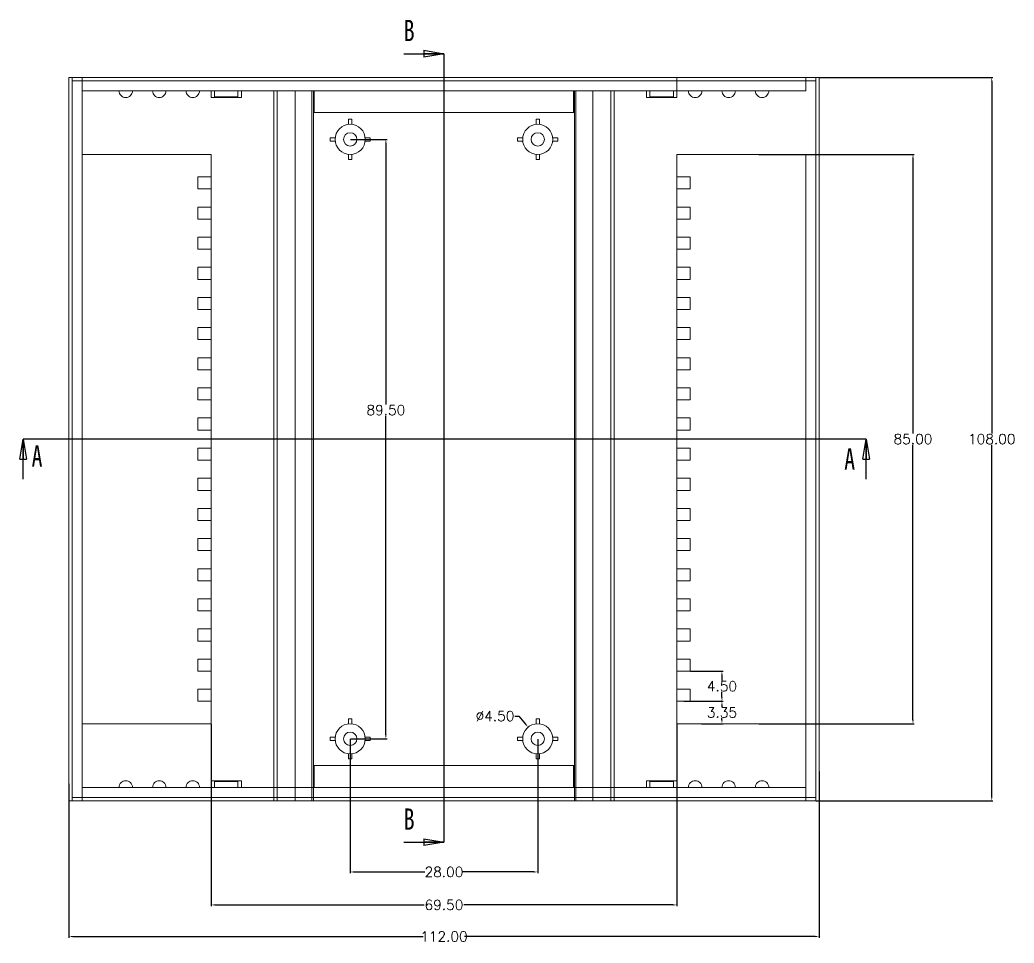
# Model space of a CAD drawing. Header units: inches. Extents: x 1153 to 3231, y 573 to 1137.
# Drawn here: x 2329.8 to 2478.3, y 850.8 to 988.6 of the extents above; entities that cross this region are included whole.
import ezdxf

# ---------------------------------------------------------------- set-up
doc = ezdxf.new("R2010")
doc.units = ezdxf.units.IN
doc.styles.add('SLDTEXTSTYLE0', font='TXT', dxfattribs={"width": 0.75})
doc.styles.get("Standard").update_dxf_attribs({"font": 'txt', "bigfont": 'gbcbig.shx'})
doc.dimstyles.new('2', dxfattribs={"dimtxt": 1.5, "dimasz": 0.6, "dimexe": 0.18, "dimexo": 0.0625, "dimgap": 0.09, "dimtad": 0, "dimtih": 1, "dimtoh": 1, "dimzin": 0, "dimdsep": 46, "dimtxsty": 'Standard', "dimcen": 0, "dimadec": 0, "dimazin": 2, "dimtfac": 1, "dimtofl": 0, "dimtmove": 0, "dimatfit": 3, "dimfxl": 1, "dimtolj": 1, "dimtzin": 0, "dimarcsym": 0})

# ---------------------------------------------------------------- blocks, each defined once
blk = doc.blocks.new('_CLOSED')
at = {"color": 0, "linetype": 'ByBlock', "lineweight": -2}
for p, q in [((-1, 0.166667), (0, 0)), ((-1, 0.166667), (-1, -0.166667)), ((0, 0), (-1, -0.166667)), ((0, 0), (-1, 0))]:
    blk.add_line(p, q, dxfattribs=at)
blk = doc.blocks.new('*D241')
at = {"color": 0, "lineweight": -2}
for p, q in [((2449.13, 876.36), (2449.13, 851.56)), ((2337.13, 874.54), (2337.13, 851.56)), ((2337.73, 851.74), (2390.04, 851.74)), ((2448.53, 851.74), (2396.22, 851.74))]:
    blk.add_line(p, q, dxfattribs=at)
at = {"color": 0}
for points in [[(2337.73, 851.84), (2337.73, 851.64), (2337.13, 851.74)], [(2448.53, 851.84), (2448.53, 851.64), (2449.13, 851.74)]]:
    blk.add_solid(points, dxfattribs=at)
at = {"layer": 'Defpoints', "color": 0}
for p in [(2449.13, 876.42), (2337.13, 874.6), (2449.13, 851.74)]:
    blk.add_point(p, dxfattribs=at)
at = {"color": 0, "insert": (2393.13, 851.74), "char_height": 1.5, "attachment_point": 5}
blk.add_mtext('\\A1;112.00', dxfattribs=at)
blk = doc.blocks.new('*D242')
at = {"color": 0, "lineweight": -2}
for p, q in [((2358.38, 883.45), (2358.38, 856.28)), ((2427.88, 883.45), (2427.88, 856.28)), ((2358.98, 856.46), (2390.17, 856.46)), ((2427.28, 856.46), (2396.1, 856.46))]:
    blk.add_line(p, q, dxfattribs=at)
at = {"color": 0}
for points in [[(2358.98, 856.56), (2358.98, 856.36), (2358.38, 856.46)], [(2427.28, 856.56), (2427.28, 856.36), (2427.88, 856.46)]]:
    blk.add_solid(points, dxfattribs=at)
at = {"layer": 'Defpoints', "color": 0}
for p in [(2358.38, 883.51), (2427.88, 883.51), (2427.88, 856.46)]:
    blk.add_point(p, dxfattribs=at)
at = {"color": 0, "insert": (2393.13, 856.46), "char_height": 1.5, "attachment_point": 5}
blk.add_mtext('\\A1;69.50', dxfattribs=at)
blk = doc.blocks.new('*D243')
at = {"color": 0, "lineweight": -2}
for p, q in [((2379.13, 881.2), (2379.13, 861.2)), ((2407.13, 881.2), (2407.13, 861.2)), ((2379.73, 861.38), (2390.29, 861.38)), ((2406.53, 861.38), (2395.97, 861.38))]:
    blk.add_line(p, q, dxfattribs=at)
at = {"color": 0}
for points in [[(2379.73, 861.48), (2379.73, 861.28), (2379.13, 861.38)], [(2406.53, 861.48), (2406.53, 861.28), (2407.13, 861.38)]]:
    blk.add_solid(points, dxfattribs=at)
at = {"layer": 'Defpoints', "color": 0}
for p in [(2379.13, 881.26), (2407.13, 881.26), (2407.13, 861.38)]:
    blk.add_point(p, dxfattribs=at)
at = {"color": 0, "insert": (2393.13, 861.38), "char_height": 1.5, "attachment_point": 5}
blk.add_mtext('\\A1;28.00', dxfattribs=at)
blk = doc.blocks.new('*D244')
at = {"color": 0, "lineweight": -2}
for p, q in [((2449.19, 980.01), (2475.09, 980.01)), ((2474.91, 979.41), (2474.91, 926.85)), ((2474.91, 872.61), (2474.91, 925.17)), ((2448.69, 872.01), (2475.09, 872.01))]:
    blk.add_line(p, q, dxfattribs=at)
at = {"color": 0}
for points in [[(2474.81, 979.41), (2475.01, 979.41), (2474.91, 980.01)], [(2474.81, 872.61), (2475.01, 872.61), (2474.91, 872.01)]]:
    blk.add_solid(points, dxfattribs=at)
at = {"layer": 'Defpoints', "color": 0}
for p in [(2449.13, 980.01), (2474.91, 980.01), (2448.63, 872.01)]:
    blk.add_point(p, dxfattribs=at)
at = {"color": 0, "insert": (2474.91, 926.01), "char_height": 1.5, "attachment_point": 5}
blk.add_mtext('\\A1;108.00', dxfattribs=at)
blk = doc.blocks.new('*D245')
at = {"color": 0, "lineweight": -2}
for p, q in [((2440.14, 968.51), (2463.33, 968.51)), ((2463.15, 967.91), (2463.15, 926.85)), ((2463.15, 884.11), (2463.15, 925.17)), ((2440.14, 883.51), (2463.33, 883.51))]:
    blk.add_line(p, q, dxfattribs=at)
at = {"color": 0}
for points in [[(2463.05, 967.91), (2463.25, 967.91), (2463.15, 968.51)], [(2463.05, 884.11), (2463.25, 884.11), (2463.15, 883.51)]]:
    blk.add_solid(points, dxfattribs=at)
at = {"layer": 'Defpoints', "color": 0}
for p in [(2440.08, 968.51), (2463.15, 968.51), (2440.08, 883.51)]:
    blk.add_point(p, dxfattribs=at)
at = {"color": 0, "insert": (2463.15, 926.01), "char_height": 1.5, "attachment_point": 5}
blk.add_mtext('\\A1;85.00', dxfattribs=at)
blk = doc.blocks.new('*D246')
at = {"color": 0, "lineweight": -2}
for p, q in [((2379.19, 970.76), (2384.64, 970.76)), ((2384.46, 970.16), (2384.46, 931.18)), ((2384.46, 881.86), (2384.46, 929.5)), ((2379.19, 881.26), (2384.64, 881.26))]:
    blk.add_line(p, q, dxfattribs=at)
at = {"color": 0}
for points in [[(2384.36, 970.16), (2384.56, 970.16), (2384.46, 970.76)], [(2384.36, 881.86), (2384.56, 881.86), (2384.46, 881.26)]]:
    blk.add_solid(points, dxfattribs=at)
at = {"layer": 'Defpoints', "color": 0}
for p in [(2379.13, 970.76), (2384.46, 970.76), (2379.13, 881.26)]:
    blk.add_point(p, dxfattribs=at)
at = {"color": 0, "insert": (2384.46, 930.34), "char_height": 1.5, "attachment_point": 5}
blk.add_mtext('\\A1;89.50', dxfattribs=at)
blk = doc.blocks.new('*D247')
at = {"color": 0, "lineweight": -2}
for p, q in [((2403.71, 884.66), (2404.31, 884.66)), ((2404.31, 884.66), (2405.31, 883.45))]:
    blk.add_line(p, q, dxfattribs=at)
at = {"color": 0}
blk.add_solid([(2405.39, 883.52), (2405.24, 883.39), (2405.7, 882.99)], dxfattribs=at)
at = {"layer": 'Defpoints', "color": 0}
for p in [(2405.7, 882.99), (2408.57, 879.53)]:
    blk.add_point(p, dxfattribs=at)
at = {"color": 0, "insert": (2400.75, 884.66), "char_height": 1.5, "attachment_point": 5}
blk.add_mtext('\\A1;∅4.50', dxfattribs=at)
blk = doc.blocks.new('*D248')
at = {"color": 0, "lineweight": -2}
for p, q in [((2429.94, 886.86), (2434.81, 886.86)), ((2434.63, 886.26), (2434.63, 886.02)), ((2431.57, 883.51), (2434.81, 883.51)), ((2434.63, 884.11), (2434.63, 884.34))]:
    blk.add_line(p, q, dxfattribs=at)
at = {"color": 0}
for points in [[(2434.53, 886.26), (2434.73, 886.26), (2434.63, 886.86)], [(2434.53, 884.11), (2434.73, 884.11), (2434.63, 883.51)]]:
    blk.add_solid(points, dxfattribs=at)
at = {"layer": 'Defpoints', "color": 0}
for p in [(2429.88, 886.86), (2434.63, 886.86), (2431.51, 883.51)]:
    blk.add_point(p, dxfattribs=at)
at = {"color": 0, "insert": (2434.63, 885.18), "char_height": 1.5, "attachment_point": 5}
blk.add_mtext('\\A1;3.35', dxfattribs=at)
blk = doc.blocks.new('*D249')
at = {"color": 0, "lineweight": -2}
for p, q in [((2429.94, 891.36), (2434.81, 891.36)), ((2434.63, 890.76), (2434.63, 889.95)), ((2434.63, 887.46), (2434.63, 888.27)), ((2428.94, 886.86), (2434.81, 886.86))]:
    blk.add_line(p, q, dxfattribs=at)
at = {"color": 0}
for points in [[(2434.53, 890.76), (2434.73, 890.76), (2434.63, 891.36)], [(2434.53, 887.46), (2434.73, 887.46), (2434.63, 886.86)]]:
    blk.add_solid(points, dxfattribs=at)
at = {"layer": 'Defpoints', "color": 0}
for p in [(2429.88, 891.36), (2434.63, 891.36), (2428.88, 886.86)]:
    blk.add_point(p, dxfattribs=at)
at = {"color": 0, "insert": (2434.63, 889.11), "char_height": 1.5, "attachment_point": 5}
blk.add_mtext('\\A1;4.50', dxfattribs=at)

msp = doc.modelspace()

# ---------------------------------------------------------------- linework, layer by layer
at = {"color": 7, "linetype": 'Continuous', "lineweight": 30}
for p, q in [((2387.132, 983.556), (2393.132, 983.556)), ((2330.321, 920.009), (2330.321, 926.009)), ((2456.178, 920.009), (2456.178, 926.009)), ((2387.132, 865.815), (2393.132, 865.815))]:
    msp.add_line(p, q, dxfattribs=at)
at = {"color": 1}
for p, q in [((2393.132, 983.556), (2393.132, 865.815)), ((2456.178, 926.009), (2330.321, 926.009))]:
    msp.add_line(p, q, dxfattribs=at)
at = {"color": 7, "linetype": 'Continuous', "lineweight": 15}
for p, q in [((2337.132, 980.009), (2337.132, 872.009)), ((2337.132, 980.009), (2449.132, 980.009)), ((2337.632, 980.009), (2337.632, 872.009)), ((2339.132, 872.009), (2339.132, 980.009)), ((2427.882, 977.009), (2427.882, 980.009)), ((2447.132, 978.009), (2447.132, 980.009)), ((2448.632, 872.009), (2448.632, 980.009)), ((2449.132, 980.009), (2449.132, 872.009)), ((2448.632, 979.509), (2337.632, 979.509)), ((2339.132, 978.009), (2358.382, 978.009)), ((2358.382, 978.009), (2358.382, 977.009)), ((2358.882, 978.009), (2358.382, 978.009)), ((2358.382, 977.009), (2358.382, 978.009)), ((2358.382, 977.009), (2362.882, 977.009)), ((2358.882, 977.134), (2358.882, 978.009)), ((2362.382, 978.009), (2358.882, 978.009)), ((2362.382, 977.134), (2358.882, 977.134)), ((2362.882, 978.009), (2362.382, 978.009)), ((2362.382, 978.009), (2362.382, 977.134)), ((2362.882, 977.009), (2362.882, 978.009)), ((2362.882, 978.009), (2423.382, 978.009)), ((2367.742, 978.009), (2367.742, 872.009)), ((2368.22, 872.009), (2368.22, 978.009)), ((2370.902, 872.009), (2370.902, 978.009)), ((2373.427, 978.009), (2373.427, 872.009)), ((2373.632, 872.009), (2373.632, 978.009)), ((2373.779, 974.759), (2373.779, 978.009)), ((2412.486, 978.009), (2412.486, 974.759)), ((2412.632, 978.009), (2412.632, 872.009)), ((2412.838, 872.009), (2412.838, 978.009)), ((2415.362, 978.009), (2415.362, 872.009)), ((2418.045, 978.009), (2418.045, 872.009)), ((2418.522, 978.009), (2418.522, 872.009)), ((2423.382, 978.009), (2423.882, 978.009)), ((2423.382, 977.009), (2423.382, 978.009)), ((2427.882, 977.009), (2423.382, 977.009)), ((2423.882, 978.009), (2427.382, 978.009)), ((2423.882, 978.009), (2423.882, 977.134)), ((2423.882, 977.134), (2427.382, 977.134)), ((2427.382, 978.009), (2427.882, 978.009)), ((2427.382, 977.134), (2427.382, 978.009)), ((2427.882, 978.009), (2447.132, 978.009)), ((2427.882, 978.009), (2427.882, 977.009)), ((2373.632, 974.759), (2412.632, 974.759)), ((2378.882, 972.995), (2378.882, 973.759)), ((2379.382, 973.759), (2378.882, 973.759)), ((2379.382, 972.995), (2379.382, 973.759)), ((2406.882, 973.759), (2407.382, 973.759)), ((2406.882, 972.995), (2406.882, 973.759)), ((2407.382, 972.995), (2407.382, 973.759)), ((2376.132, 971.009), (2376.132, 970.509)), ((2376.896, 971.009), (2376.132, 971.009)), ((2381.368, 971.009), (2382.132, 971.009)), ((2382.132, 970.509), (2382.132, 971.009)), ((2404.132, 970.509), (2404.132, 971.009)), ((2404.896, 971.009), (2404.132, 971.009)), ((2409.368, 971.009), (2410.132, 971.009)), ((2410.132, 971.009), (2410.132, 970.509)), ((2376.896, 970.509), (2376.132, 970.509)), ((2381.368, 970.509), (2382.132, 970.509)), ((2404.896, 970.509), (2404.132, 970.509)), ((2409.368, 970.509), (2410.132, 970.509)), ((2358.382, 968.509), (2339.132, 968.509)), ((2358.382, 883.509), (2358.382, 968.509)), ((2378.882, 968.523), (2378.882, 967.759)), ((2378.882, 967.759), (2379.382, 967.759)), ((2379.382, 968.523), (2379.382, 967.759)), ((2406.882, 968.523), (2406.882, 967.759)), ((2407.382, 967.759), (2406.882, 967.759)), ((2407.382, 968.523), (2407.382, 967.759)), ((2427.882, 968.509), (2447.132, 968.509)), ((2427.882, 883.509), (2427.882, 968.509)), ((2447.132, 872.009), (2447.132, 968.509)), ((2356.382, 965.159), (2358.382, 965.159)), ((2356.382, 965.159), (2356.382, 963.359)), ((2358.382, 963.359), (2358.382, 965.159)), ((2429.882, 965.159), (2427.882, 965.159)), ((2427.882, 963.359), (2427.882, 965.159)), ((2429.882, 965.159), (2429.882, 963.359)), ((2356.382, 963.359), (2358.382, 963.359)), ((2429.882, 963.359), (2427.882, 963.359)), ((2356.382, 960.659), (2358.382, 960.659)), ((2356.382, 960.659), (2356.382, 958.859)), ((2358.382, 958.859), (2358.382, 960.659)), ((2429.882, 960.659), (2427.882, 960.659)), ((2427.882, 958.859), (2427.882, 960.659)), ((2429.882, 960.659), (2429.882, 958.859)), ((2356.382, 958.859), (2358.382, 958.859)), ((2429.882, 958.859), (2427.882, 958.859)), ((2356.382, 956.159), (2358.382, 956.159)), ((2356.382, 956.159), (2356.382, 954.359)), ((2358.382, 954.359), (2358.382, 956.159)), ((2429.882, 956.159), (2427.882, 956.159)), ((2427.882, 954.359), (2427.882, 956.159)), ((2429.882, 956.159), (2429.882, 954.359)), ((2356.382, 954.359), (2358.382, 954.359)), ((2429.882, 954.359), (2427.882, 954.359)), ((2356.382, 951.659), (2358.382, 951.659)), ((2356.382, 951.659), (2356.382, 949.859)), ((2358.382, 949.859), (2358.382, 951.659)), ((2429.882, 951.659), (2427.882, 951.659)), ((2427.882, 949.859), (2427.882, 951.659)), ((2429.882, 951.659), (2429.882, 949.859)), ((2356.382, 949.859), (2358.382, 949.859)), ((2429.882, 949.859), (2427.882, 949.859)), ((2356.382, 947.159), (2358.382, 947.159)), ((2356.382, 947.159), (2356.382, 945.359)), ((2358.382, 945.359), (2358.382, 947.159)), ((2429.882, 947.159), (2427.882, 947.159)), ((2427.882, 945.359), (2427.882, 947.159)), ((2429.882, 947.159), (2429.882, 945.359)), ((2356.382, 945.359), (2358.382, 945.359)), ((2429.882, 945.359), (2427.882, 945.359)), ((2356.382, 942.659), (2358.382, 942.659)), ((2356.382, 942.659), (2356.382, 940.859)), ((2358.382, 940.859), (2358.382, 942.659)), ((2429.882, 942.659), (2427.882, 942.659)), ((2427.882, 940.859), (2427.882, 942.659)), ((2429.882, 942.659), (2429.882, 940.859)), ((2356.382, 940.859), (2358.382, 940.859)), ((2429.882, 940.859), (2427.882, 940.859)), ((2356.382, 938.159), (2358.382, 938.159)), ((2356.382, 938.159), (2356.382, 936.359)), ((2358.382, 936.359), (2358.382, 938.159)), ((2429.882, 938.159), (2427.882, 938.159)), ((2427.882, 936.359), (2427.882, 938.159)), ((2429.882, 938.159), (2429.882, 936.359)), ((2356.382, 936.359), (2358.382, 936.359)), ((2429.882, 936.359), (2427.882, 936.359)), ((2356.382, 933.659), (2358.382, 933.659)), ((2356.382, 933.659), (2356.382, 931.859)), ((2358.382, 931.859), (2358.382, 933.659)), ((2429.882, 933.659), (2427.882, 933.659)), ((2427.882, 931.859), (2427.882, 933.659)), ((2429.882, 933.659), (2429.882, 931.859)), ((2356.382, 931.859), (2358.382, 931.859)), ((2429.882, 931.859), (2427.882, 931.859)), ((2356.382, 929.159), (2358.382, 929.159)), ((2356.382, 929.159), (2356.382, 927.359)), ((2358.382, 927.359), (2358.382, 929.159)), ((2429.882, 929.159), (2427.882, 929.159)), ((2427.882, 927.359), (2427.882, 929.159)), ((2429.882, 929.159), (2429.882, 927.359)), ((2356.382, 927.359), (2358.382, 927.359)), ((2429.882, 927.359), (2427.882, 927.359)), ((2337.132, 926.009), (2449.132, 926.009)), ((2356.382, 924.659), (2358.382, 924.659)), ((2356.382, 924.659), (2356.382, 922.859)), ((2358.382, 922.859), (2358.382, 924.659)), ((2429.882, 924.659), (2427.882, 924.659)), ((2427.882, 922.859), (2427.882, 924.659)), ((2429.882, 924.659), (2429.882, 922.859)), ((2356.382, 922.859), (2358.382, 922.859)), ((2429.882, 922.859), (2427.882, 922.859)), ((2356.382, 920.159), (2358.382, 920.159)), ((2356.382, 920.159), (2356.382, 918.359)), ((2358.382, 918.359), (2358.382, 920.159)), ((2429.882, 920.159), (2427.882, 920.159)), ((2427.882, 918.359), (2427.882, 920.159)), ((2429.882, 920.159), (2429.882, 918.359)), ((2356.382, 918.359), (2358.382, 918.359)), ((2429.882, 918.359), (2427.882, 918.359)), ((2356.382, 915.659), (2358.382, 915.659)), ((2356.382, 915.659), (2356.382, 913.859)), ((2358.382, 913.859), (2358.382, 915.659)), ((2429.882, 915.659), (2427.882, 915.659)), ((2427.882, 913.859), (2427.882, 915.659)), ((2429.882, 915.659), (2429.882, 913.859)), ((2356.382, 913.859), (2358.382, 913.859)), ((2429.882, 913.859), (2427.882, 913.859)), ((2356.382, 911.159), (2358.382, 911.159)), ((2356.382, 911.159), (2356.382, 909.359)), ((2358.382, 909.359), (2358.382, 911.159)), ((2429.882, 911.159), (2427.882, 911.159)), ((2427.882, 909.359), (2427.882, 911.159)), ((2429.882, 911.159), (2429.882, 909.359)), ((2356.382, 909.359), (2358.382, 909.359)), ((2429.882, 909.359), (2427.882, 909.359)), ((2356.382, 906.659), (2358.382, 906.659)), ((2356.382, 906.659), (2356.382, 904.859)), ((2358.382, 904.859), (2358.382, 906.659)), ((2429.882, 906.659), (2427.882, 906.659)), ((2427.882, 904.859), (2427.882, 906.659)), ((2429.882, 906.659), (2429.882, 904.859)), ((2356.382, 904.859), (2358.382, 904.859)), ((2429.882, 904.859), (2427.882, 904.859)), ((2356.382, 902.159), (2358.382, 902.159)), ((2356.382, 902.159), (2356.382, 900.359)), ((2358.382, 900.359), (2358.382, 902.159)), ((2429.882, 902.159), (2427.882, 902.159)), ((2427.882, 900.359), (2427.882, 902.159)), ((2429.882, 902.159), (2429.882, 900.359)), ((2356.382, 900.359), (2358.382, 900.359)), ((2429.882, 900.359), (2427.882, 900.359)), ((2356.382, 897.659), (2358.382, 897.659)), ((2356.382, 897.659), (2356.382, 895.859)), ((2358.382, 895.859), (2358.382, 897.659)), ((2429.882, 897.659), (2427.882, 897.659)), ((2427.882, 895.859), (2427.882, 897.659)), ((2429.882, 897.659), (2429.882, 895.859)), ((2356.382, 895.859), (2358.382, 895.859)), ((2429.882, 895.859), (2427.882, 895.859)), ((2356.382, 893.159), (2358.382, 893.159)), ((2356.382, 893.159), (2356.382, 891.359)), ((2358.382, 891.359), (2358.382, 893.159)), ((2429.882, 893.159), (2427.882, 893.159)), ((2427.882, 891.359), (2427.882, 893.159)), ((2429.882, 893.159), (2429.882, 891.359)), ((2356.382, 891.359), (2358.382, 891.359)), ((2429.882, 891.359), (2427.882, 891.359)), ((2356.382, 888.659), (2358.382, 888.659)), ((2356.382, 888.659), (2356.382, 886.859)), ((2358.382, 886.859), (2358.382, 888.659)), ((2429.882, 888.659), (2427.882, 888.659)), ((2427.882, 886.859), (2427.882, 888.659)), ((2429.882, 888.659), (2429.882, 886.859)), ((2356.382, 886.859), (2358.382, 886.859)), ((2429.882, 886.859), (2427.882, 886.859)), ((2339.132, 883.509), (2358.382, 883.509)), ((2378.882, 884.259), (2379.382, 884.259)), ((2378.882, 883.495), (2378.882, 884.259)), ((2379.382, 883.495), (2379.382, 884.259)), ((2407.382, 884.259), (2406.882, 884.259)), ((2406.882, 883.495), (2406.882, 884.259)), ((2407.382, 883.495), (2407.382, 884.259)), ((2447.132, 883.509), (2427.882, 883.509)), ((2376.132, 881.009), (2376.132, 881.509)), ((2376.896, 881.509), (2376.132, 881.509)), ((2376.896, 881.009), (2376.132, 881.009)), ((2381.368, 881.509), (2382.132, 881.509)), ((2381.368, 881.009), (2382.132, 881.009)), ((2382.132, 881.509), (2382.132, 881.009)), ((2404.132, 881.509), (2404.132, 881.009)), ((2404.896, 881.509), (2404.132, 881.509)), ((2404.896, 881.009), (2404.132, 881.009)), ((2409.368, 881.509), (2410.132, 881.509)), ((2409.368, 881.009), (2410.132, 881.009)), ((2410.132, 881.009), (2410.132, 881.509)), ((2378.882, 879.023), (2378.882, 878.259)), ((2379.382, 879.023), (2379.382, 878.259)), ((2406.882, 879.023), (2406.882, 878.259)), ((2407.382, 879.023), (2407.382, 878.259)), ((2412.632, 877.259), (2373.632, 877.259)), ((2373.779, 874.009), (2373.779, 877.259)), ((2379.382, 878.259), (2378.882, 878.259)), ((2406.882, 878.259), (2407.382, 878.259)), ((2412.486, 877.259), (2412.486, 874.009)), ((2358.382, 874.009), (2358.382, 875.009)), ((2358.382, 875.009), (2362.882, 875.009)), ((2358.382, 872.009), (2358.382, 875.009)), ((2362.382, 874.884), (2358.882, 874.884)), ((2358.882, 874.884), (2358.882, 874.009)), ((2362.382, 874.009), (2362.382, 874.884)), ((2362.882, 875.009), (2362.882, 874.009)), ((2423.382, 875.009), (2423.382, 874.009)), ((2427.882, 875.009), (2423.382, 875.009)), ((2423.882, 874.884), (2427.382, 874.884)), ((2423.882, 874.009), (2423.882, 874.884)), ((2427.382, 874.884), (2427.382, 874.009)), ((2427.882, 874.009), (2427.882, 875.009)), ((2427.882, 872.009), (2427.882, 875.009)), ((2339.132, 874.009), (2358.382, 874.009)), ((2358.882, 874.009), (2358.382, 874.009)), ((2362.382, 874.009), (2358.882, 874.009)), ((2362.882, 874.009), (2362.382, 874.009)), ((2362.882, 874.009), (2423.382, 874.009)), ((2423.382, 874.009), (2423.882, 874.009)), ((2423.882, 874.009), (2427.382, 874.009)), ((2427.382, 874.009), (2427.882, 874.009)), ((2427.882, 874.009), (2447.132, 874.009)), ((2337.132, 872.009), (2449.132, 872.009)), ((2337.632, 872.509), (2448.632, 872.509))]:
    msp.add_line(p, q, dxfattribs=at)
for centre, radius in [((2379.132, 970.759), 2.25), ((2407.132, 970.759), 2.25), ((2379.132, 970.759), 1), ((2407.132, 970.759), 1), ((2379.132, 881.259), 2.25), ((2407.132, 881.259), 2.25), ((2379.132, 881.259), 1), ((2407.132, 881.259), 1)]:
    msp.add_circle(centre, radius, dxfattribs=at)
for points, knots in [([(2344.632, 978.009), (2344.632, 977.875), (2344.66, 977.739), (2344.765, 977.494), (2344.842, 977.383), (2345.03, 977.2), (2345.14, 977.129), (2345.378, 977.034), (2345.505, 977.009), (2345.758, 977.009), (2345.886, 977.034), (2346.123, 977.129), (2346.235, 977.201), (2346.422, 977.382), (2346.5, 977.494), (2346.604, 977.739), (2346.632, 977.874), (2346.632, 978.009)], [0, 0, 0, 0, 0.125, 0.125, 0.25, 0.25, 0.375, 0.375, 0.5, 0.5, 0.625, 0.625, 0.75, 0.75, 0.875, 0.875, 1, 1, 1, 1]), ([(2349.632, 978.009), (2349.632, 977.877), (2349.659, 977.743), (2349.762, 977.499), (2349.837, 977.389), (2350.025, 977.204), (2350.135, 977.132), (2350.375, 977.034), (2350.503, 977.009), (2350.76, 977.009), (2350.89, 977.034), (2351.129, 977.131), (2351.24, 977.205), (2351.426, 977.387), (2351.503, 977.499), (2351.605, 977.743), (2351.632, 977.876), (2351.632, 978.009)], [0, 0, 0, 0, 0.125, 0.125, 0.25, 0.25, 0.375, 0.375, 0.5, 0.5, 0.625, 0.625, 0.75, 0.75, 0.875, 0.875, 1, 1, 1, 1]), ([(2354.632, 978.009), (2354.632, 977.878), (2354.659, 977.746), (2354.76, 977.503), (2354.834, 977.393), (2355.021, 977.207), (2355.131, 977.134), (2355.372, 977.035), (2355.502, 977.009), (2355.762, 977.009), (2355.892, 977.035), (2356.132, 977.134), (2356.244, 977.208), (2356.429, 977.391), (2356.505, 977.503), (2356.606, 977.745), (2356.632, 977.877), (2356.632, 978.009)], [0, 0, 0, 0, 0.125, 0.125, 0.25, 0.25, 0.375, 0.375, 0.5, 0.5, 0.625, 0.625, 0.75, 0.75, 0.875, 0.875, 1, 1, 1, 1]), ([(2429.632, 978.009), (2429.632, 977.878), (2429.659, 977.746), (2429.76, 977.503), (2429.834, 977.392), (2430.022, 977.206), (2430.132, 977.133), (2430.374, 977.034), (2430.504, 977.009), (2430.764, 977.009), (2430.894, 977.035), (2431.134, 977.134), (2431.245, 977.208), (2431.43, 977.392), (2431.505, 977.503), (2431.606, 977.745), (2431.632, 977.877), (2431.632, 978.009)], [0, 0, 0, 0, 0.125, 0.125, 0.25, 0.25, 0.375, 0.375, 0.5, 0.5, 0.625, 0.625, 0.75, 0.75, 0.875, 0.875, 1, 1, 1, 1]), ([(2434.632, 978.009), (2434.632, 977.877), (2434.659, 977.743), (2434.762, 977.499), (2434.837, 977.388), (2435.026, 977.203), (2435.137, 977.131), (2435.377, 977.034), (2435.506, 977.009), (2435.763, 977.01), (2435.893, 977.035), (2436.13, 977.133), (2436.242, 977.206), (2436.427, 977.388), (2436.503, 977.5), (2436.605, 977.743), (2436.632, 977.876), (2436.632, 978.009)], [0, 0, 0, 0, 0.125, 0.125, 0.25, 0.25, 0.375, 0.375, 0.5, 0.5, 0.625, 0.625, 0.75, 0.75, 0.875, 0.875, 1, 1, 1, 1]), ([(2439.632, 978.009), (2439.632, 977.875), (2439.66, 977.739), (2439.765, 977.493), (2439.842, 977.382), (2440.032, 977.198), (2440.143, 977.128), (2440.382, 977.033), (2440.509, 977.009), (2440.763, 977.01), (2440.89, 977.035), (2441.126, 977.13), (2441.237, 977.202), (2441.423, 977.383), (2441.5, 977.494), (2441.604, 977.739), (2441.632, 977.874), (2441.632, 978.009)], [0, 0, 0, 0, 0.125, 0.125, 0.25, 0.25, 0.375, 0.375, 0.5, 0.5, 0.625, 0.625, 0.75, 0.75, 0.875, 0.875, 1, 1, 1, 1]), ([(2344.632, 874.009), (2344.632, 874.144), (2344.66, 874.279), (2344.766, 874.526), (2344.843, 874.636), (2345.123, 874.908), (2345.376, 875.009), (2345.76, 875.009), (2345.886, 874.985), (2346.125, 874.889), (2346.235, 874.818), (2346.423, 874.635), (2346.5, 874.524), (2346.604, 874.279), (2346.632, 874.144), (2346.632, 874.009)], [0, 0, 0, 0, 0.125, 0.125, 0.25, 0.25, 0.5, 0.5, 0.625, 0.625, 0.75, 0.75, 0.875, 0.875, 1, 1, 1, 1]), ([(2349.632, 874.009), (2349.632, 874.143), (2349.659, 874.275), (2349.763, 874.52), (2349.838, 874.631), (2350.117, 874.905), (2350.372, 875.009), (2350.762, 875.009), (2350.89, 874.984), (2351.13, 874.886), (2351.241, 874.814), (2351.427, 874.63), (2351.503, 874.519), (2351.605, 874.275), (2351.632, 874.142), (2351.632, 874.009)], [0, 0, 0, 0, 0.125, 0.125, 0.25, 0.25, 0.5, 0.5, 0.625, 0.625, 0.75, 0.75, 0.875, 0.875, 1, 1, 1, 1]), ([(2354.632, 874.009), (2354.632, 874.142), (2354.659, 874.273), (2354.76, 874.516), (2354.835, 874.627), (2355.113, 874.903), (2355.37, 875.009), (2355.764, 875.009), (2355.892, 874.984), (2356.134, 874.884), (2356.245, 874.811), (2356.43, 874.626), (2356.505, 874.515), (2356.606, 874.273), (2356.632, 874.14), (2356.632, 874.009)], [0, 0, 0, 0, 0.125, 0.125, 0.25, 0.25, 0.5, 0.5, 0.625, 0.625, 0.75, 0.75, 0.875, 0.875, 1, 1, 1, 1]), ([(2429.632, 874.009), (2429.632, 874.142), (2429.659, 874.273), (2429.76, 874.516), (2429.835, 874.627), (2430.114, 874.903), (2430.372, 875.01), (2430.766, 875.009), (2430.894, 874.983), (2431.135, 874.883), (2431.245, 874.81), (2431.43, 874.626), (2431.505, 874.515), (2431.606, 874.273), (2431.632, 874.14), (2431.632, 874.009)], [0, 0, 0, 0, 0.125, 0.125, 0.25, 0.25, 0.5, 0.5, 0.625, 0.625, 0.75, 0.75, 0.875, 0.875, 1, 1, 1, 1]), ([(2434.632, 874.009), (2434.632, 874.143), (2434.659, 874.275), (2434.763, 874.521), (2434.839, 874.631), (2435.119, 874.906), (2435.376, 875.01), (2435.765, 875.009), (2435.892, 874.983), (2436.132, 874.885), (2436.242, 874.813), (2436.428, 874.629), (2436.503, 874.518), (2436.605, 874.275), (2436.632, 874.142), (2436.632, 874.009)], [0, 0, 0, 0, 0.125, 0.125, 0.25, 0.25, 0.5, 0.5, 0.625, 0.625, 0.75, 0.75, 0.875, 0.875, 1, 1, 1, 1]), ([(2439.632, 874.009), (2439.632, 874.144), (2439.66, 874.279), (2439.766, 874.527), (2439.843, 874.637), (2440.126, 874.91), (2440.381, 875.01), (2440.765, 875.009), (2440.89, 874.984), (2441.128, 874.887), (2441.237, 874.816), (2441.424, 874.634), (2441.5, 874.524), (2441.604, 874.279), (2441.632, 874.144), (2441.632, 874.009)], [0, 0, 0, 0, 0.125, 0.125, 0.25, 0.25, 0.5, 0.5, 0.625, 0.625, 0.75, 0.75, 0.875, 0.875, 1, 1, 1, 1])]:
    msp.add_open_spline(points, degree=3, knots=knots, dxfattribs=at)

# ---------------------------------------------------------------- block references
at = {"color": 7, "linetype": 'Continuous', "lineweight": 30, "xscale": 3, "yscale": 3, "zscale": 0.5}
for p in [(2393.132, 983.556), (2393.132, 865.815)]:
    msp.add_blockref('_CLOSED', p, dxfattribs=at)
at = {"color": 7, "linetype": 'Continuous', "lineweight": 30, "xscale": 3, "yscale": 3, "zscale": 0.5, "rotation": 90}
for p in [(2330.321, 926.009), (2456.178, 926.009)]:
    msp.add_blockref('_CLOSED', p, dxfattribs=at)

# ---------------------------------------------------------------- texts
at = {"color": 7, "linetype": 'Continuous', "char_height": 3.175, "attachment_point": 1, "style": 'SLDTEXTSTYLE0'}
for s, insert in [('B', (2387.132, 988.6)), ('A', (2331.572, 925.053)), ('A', (2452.888, 924.611)), ('B', (2387.132, 870.859))]:
    msp.add_mtext(s, dxfattribs=dict(at, insert=insert))

# ---------------------------------------------------------------- dimensions: what is measured, and where the dimension line sits
for base, p1, p2, picture, middle in [((2474.907, 980.009), (2448.632, 872.009), (2449.132, 980.009), '*D244', (2474.907, 926.009)), ((2463.15, 968.509), (2440.082, 883.509), (2440.082, 968.509), '*D245', (2463.15, 926.009)), ((2434.634, 891.359), (2428.882, 886.859), (2429.882, 891.359), '*D249', (2434.634, 889.109)), ((2434.634, 886.859), (2431.511, 883.509), (2429.882, 886.859), '*D248', (2434.634, 885.184))]:
    dim = msp.add_linear_dim(base=base, p1=p1, p2=p2, angle=90, dimstyle='2')
    dim.commit()
    dim.dimension.update_dxf_attribs({"geometry": picture, "text_midpoint": middle})
dim = msp.add_linear_dim(base=(2384.463, 970.759), p1=(2379.132, 881.259), p2=(2379.132, 970.759), angle=90, dimstyle='2')
dim.commit()
dim.dimension.update_dxf_attribs({"geometry": '*D246', "text_midpoint": (2384.463, 930.344), "dimtype": 160})
dim = msp.add_diameter_dim_2p(p1=(2408.569, 879.527), p2=(2405.696, 882.991), dimstyle='2')
dim.commit()
dim.dimension.update_dxf_attribs({"geometry": '*D247', "text_midpoint": (2400.746, 884.662), "dimtype": 163})
for base, p1, p2, picture, middle in [((2427.882, 856.459), (2358.382, 883.509), (2427.882, 883.509), '*D242', (2393.132, 856.459)), ((2407.132, 861.376), (2379.132, 881.259), (2407.132, 881.259), '*D243', (2393.132, 861.376)), ((2449.132, 851.74), (2337.132, 874.604), (2449.132, 876.419), '*D241', (2393.132, 851.74))]:
    dim = msp.add_linear_dim(base=base, p1=p1, p2=p2, dimstyle='2')
    dim.commit()
    dim.dimension.update_dxf_attribs({"geometry": picture, "text_midpoint": middle})

doc.saveas('drawing.dxf')
